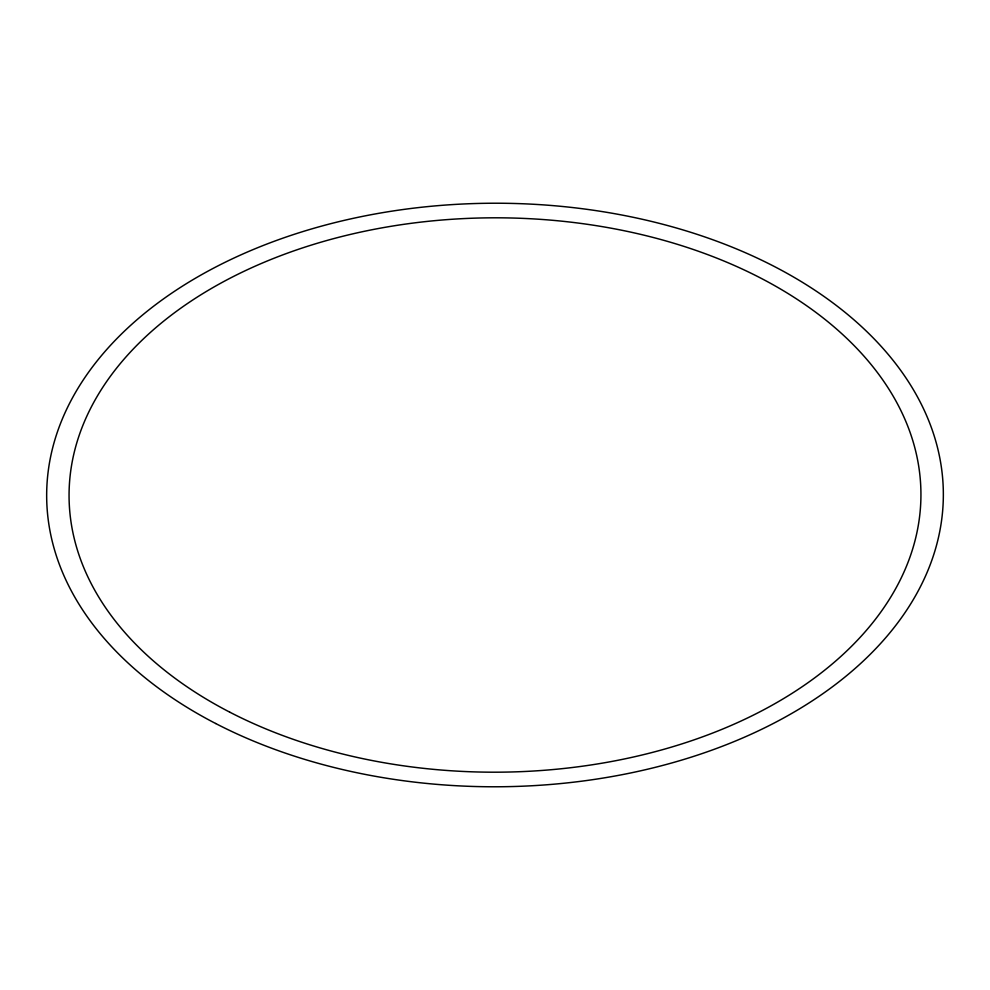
<?xml version="1.0" encoding="UTF-8"?>
<svg xmlns="http://www.w3.org/2000/svg" width="990" height="990" viewBox="0 0 990 990"><rect width="100%" height="100%" fill="white"/><g stroke="black" fill="none" stroke-linecap="round" stroke-linejoin="round"><path stroke-width="1.49" d="M215.684 723.517A448.346 291.778 -0.1 0 0 938.384 537.855A448.346 291.778 -0.1 0 0 330.932 223.629A448.346 291.778 -0.1 0 0 215.684 723.517M229.643 712.095A425.935 277.188 -0.1 0 0 916.22 535.714A425.935 277.188 -0.1 0 0 339.137 237.192A425.935 277.188 -0.1 0 0 229.643 712.095"/></g></svg>
